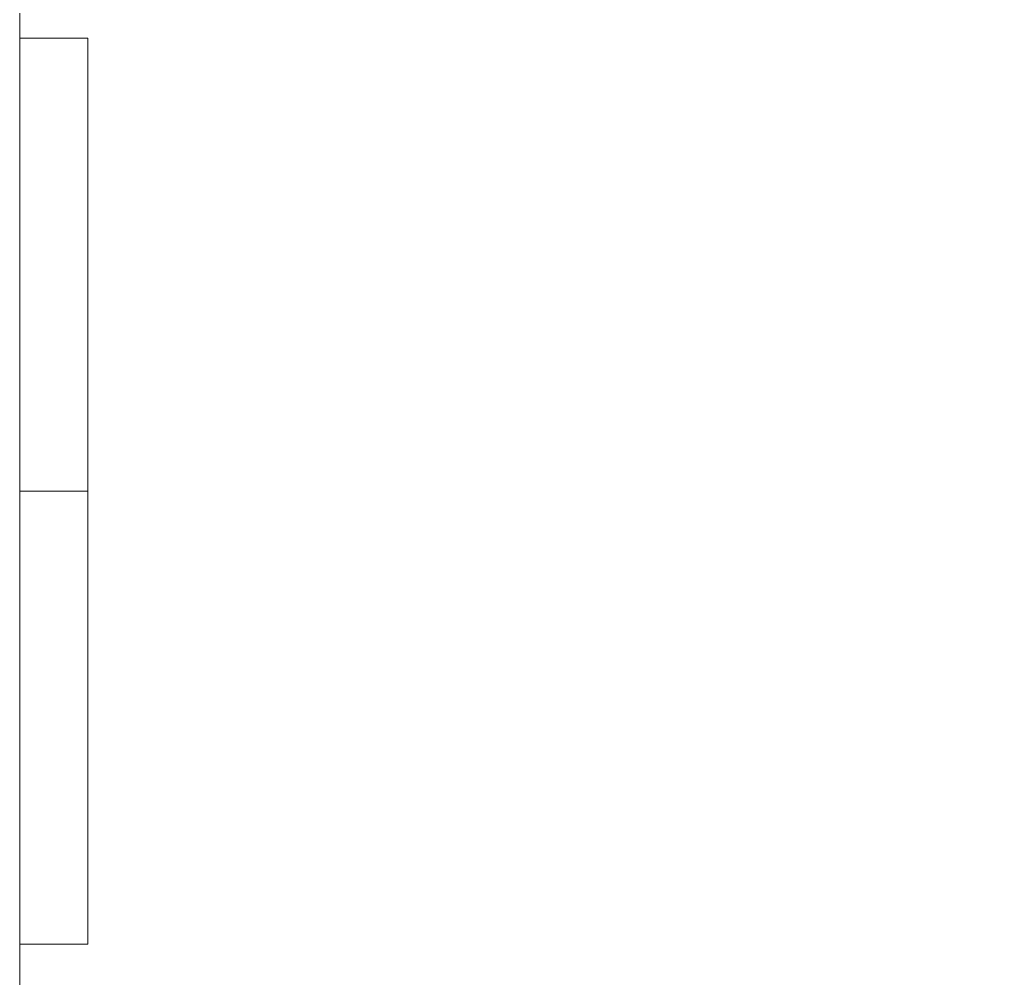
# Model space of a CAD drawing. Header units: millimetres. Extents: x 0 to 36000, y -150 to 30000.
# Drawn here: x 0 to 4372, y 21850 to 26081 of the extents above; entities that cross this region are included whole.
import ezdxf

# ---------------------------------------------------------------- set-up
doc = ezdxf.new("R2010")
doc.units = ezdxf.units.MM
doc.layers.add('A-FLOR', color=192, linetype='Continuous', lineweight=9)
doc.layers.add('A-WALL', color=113, linetype='Continuous', lineweight=18)

msp = doc.modelspace()

# ---------------------------------------------------------------- meshes
at = {"layer": 'A-FLOR'}
mesh = msp.add_polyface(dxfattribs=at)
corners = [(36000, 30000, 3800), (36000, 0, 3800), (24000, 0, 3800), (24000, 18000, 3800), (0, 18000, 3800), (0, 30000, 3800)]
mesh.append_faces([[corners[k] for k in face] for face in [(1, 2, 3, 0)]], dxfattribs={"vtx2": -1})
mesh.append_faces([[corners[k] for k in face] for face in [(3, 4, 5, 0)]], dxfattribs={"vtx3": -1})
mesh = msp.add_polyface(dxfattribs=at)
corners = [(36000, 30000, 4000), (0, 30000, 4000), (0, 18000, 4000), (24000, 18000, 4000), (24000, 0, 4000), (36000, 0, 4000)]
mesh.append_faces([[corners[k] for k in face] for face in [(1, 2, 3, 0)]], dxfattribs={"vtx2": -1})
mesh.append_faces([[corners[k] for k in face] for face in [(3, 4, 5, 0)]], dxfattribs={"vtx3": -1})
mesh = msp.add_polyface(dxfattribs=at)
corners = [(0, 30000, 3800), (0, 18000, 3800), (0, 18000, 4000), (0, 30000, 4000)]
mesh.append_faces([[corners[k] for k in face] for face in [(0, 1, 2, 3)]])
mesh = msp.add_polyface(dxfattribs=at)
corners = [(36000, 30000, 7800), (36000, 0, 7800), (24000, 0, 7800), (24000, 18000, 7800), (0, 18000, 7800), (0, 30000, 7800)]
mesh.append_faces([[corners[k] for k in face] for face in [(1, 2, 3, 0)]], dxfattribs={"vtx2": -1})
mesh.append_faces([[corners[k] for k in face] for face in [(3, 4, 5, 0)]], dxfattribs={"vtx3": -1})
mesh = msp.add_polyface(dxfattribs=at)
corners = [(36000, 30000, 8000), (0, 30000, 8000), (0, 18000, 8000), (24000, 18000, 8000), (24000, 0, 8000), (36000, 0, 8000)]
mesh.append_faces([[corners[k] for k in face] for face in [(1, 2, 3, 0)]], dxfattribs={"vtx2": -1})
mesh.append_faces([[corners[k] for k in face] for face in [(3, 4, 5, 0)]], dxfattribs={"vtx3": -1})
mesh = msp.add_polyface(dxfattribs=at)
corners = [(0, 30000, 7800), (0, 18000, 7800), (0, 18000, 8000), (0, 30000, 8000)]
mesh.append_faces([[corners[k] for k in face] for face in [(0, 1, 2, 3)]])
mesh = msp.add_polyface(dxfattribs=at)
corners = [(36000, 30000, 11800), (36000, 0, 11800), (24000, 0, 11800), (24000, 18000, 11800), (0, 18000, 11800), (0, 30000, 11800)]
mesh.append_faces([[corners[k] for k in face] for face in [(1, 2, 3, 0)]], dxfattribs={"vtx2": -1})
mesh.append_faces([[corners[k] for k in face] for face in [(3, 4, 5, 0)]], dxfattribs={"vtx3": -1})
mesh = msp.add_polyface(dxfattribs=at)
corners = [(36000, 30000, 12000), (0, 30000, 12000), (0, 18000, 12000), (24000, 18000, 12000), (24000, 0, 12000), (36000, 0, 12000)]
mesh.append_faces([[corners[k] for k in face] for face in [(1, 2, 3, 0)]], dxfattribs={"vtx2": -1})
mesh.append_faces([[corners[k] for k in face] for face in [(3, 4, 5, 0)]], dxfattribs={"vtx3": -1})
mesh = msp.add_polyface(dxfattribs=at)
corners = [(0, 30000, 11800), (0, 18000, 11800), (0, 18000, 12000), (0, 30000, 12000)]
mesh.append_faces([[corners[k] for k in face] for face in [(0, 1, 2, 3)]])
mesh = msp.add_polyface(dxfattribs=at)
corners = [(36000, 30000, 15800), (36000, 0, 15800), (24000, 0, 15800), (24000, 18000, 15800), (0, 18000, 15800), (0, 30000, 15800)]
mesh.append_faces([[corners[k] for k in face] for face in [(1, 2, 3, 0)]], dxfattribs={"vtx2": -1})
mesh.append_faces([[corners[k] for k in face] for face in [(3, 4, 5, 0)]], dxfattribs={"vtx3": -1})
mesh = msp.add_polyface(dxfattribs=at)
corners = [(36000, 30000, 16000), (0, 30000, 16000), (0, 18000, 16000), (24000, 18000, 16000), (24000, 0, 16000), (36000, 0, 16000)]
mesh.append_faces([[corners[k] for k in face] for face in [(1, 2, 3, 0)]], dxfattribs={"vtx2": -1})
mesh.append_faces([[corners[k] for k in face] for face in [(3, 4, 5, 0)]], dxfattribs={"vtx3": -1})
mesh = msp.add_polyface(dxfattribs=at)
corners = [(0, 30000, 15800), (0, 18000, 15800), (0, 18000, 16000), (0, 30000, 16000)]
mesh.append_faces([[corners[k] for k in face] for face in [(0, 1, 2, 3)]])
mesh = msp.add_polyface(dxfattribs=at)
corners = [(36000, 30000, 19800), (36000, 0, 19800), (24000, 0, 19800), (24000, 18000, 19800), (0, 18000, 19800), (0, 30000, 19800)]
mesh.append_faces([[corners[k] for k in face] for face in [(1, 2, 3, 0)]], dxfattribs={"vtx2": -1})
mesh.append_faces([[corners[k] for k in face] for face in [(3, 4, 5, 0)]], dxfattribs={"vtx3": -1})
mesh = msp.add_polyface(dxfattribs=at)
corners = [(36000, 30000, 20000), (0, 30000, 20000), (0, 18000, 20000), (24000, 18000, 20000), (24000, 0, 20000), (36000, 0, 20000)]
mesh.append_faces([[corners[k] for k in face] for face in [(1, 2, 3, 0)]], dxfattribs={"vtx2": -1})
mesh.append_faces([[corners[k] for k in face] for face in [(3, 4, 5, 0)]], dxfattribs={"vtx3": -1})
mesh = msp.add_polyface(dxfattribs=at)
corners = [(0, 30000, 19800), (0, 18000, 19800), (0, 18000, 20000), (0, 30000, 20000)]
mesh.append_faces([[corners[k] for k in face] for face in [(0, 1, 2, 3)]])
mesh = msp.add_polyface(dxfattribs=at)
corners = [(36000, 30000, 23800), (36000, 0, 23800), (24000, 0, 23800), (24000, 18000, 23800), (0, 18000, 23800), (0, 30000, 23800)]
mesh.append_faces([[corners[k] for k in face] for face in [(1, 2, 3, 0)]], dxfattribs={"vtx2": -1})
mesh.append_faces([[corners[k] for k in face] for face in [(3, 4, 5, 0)]], dxfattribs={"vtx3": -1})
mesh = msp.add_polyface(dxfattribs=at)
corners = [(36000, 30000, 24000), (0, 30000, 24000), (0, 18000, 24000), (24000, 18000, 24000), (24000, 0, 24000), (36000, 0, 24000)]
mesh.append_faces([[corners[k] for k in face] for face in [(1, 2, 3, 0)]], dxfattribs={"vtx2": -1})
mesh.append_faces([[corners[k] for k in face] for face in [(3, 4, 5, 0)]], dxfattribs={"vtx3": -1})
mesh = msp.add_polyface(dxfattribs=at)
corners = [(0, 30000, 23800), (0, 18000, 23800), (0, 18000, 24000), (0, 30000, 24000)]
mesh.append_faces([[corners[k] for k in face] for face in [(0, 1, 2, 3)]])
mesh = msp.add_polyface(dxfattribs=at)
corners = [(36000, 30000, 27800), (36000, 0, 27800), (24000, 0, 27800), (24000, 18000, 27800), (0, 18000, 27800), (0, 30000, 27800)]
mesh.append_faces([[corners[k] for k in face] for face in [(1, 2, 3, 0)]], dxfattribs={"vtx2": -1})
mesh.append_faces([[corners[k] for k in face] for face in [(3, 4, 5, 0)]], dxfattribs={"vtx3": -1})
mesh = msp.add_polyface(dxfattribs=at)
corners = [(36000, 30000, 28000), (0, 30000, 28000), (0, 18000, 28000), (24000, 18000, 28000), (24000, 0, 28000), (36000, 0, 28000)]
mesh.append_faces([[corners[k] for k in face] for face in [(1, 2, 3, 0)]], dxfattribs={"vtx2": -1})
mesh.append_faces([[corners[k] for k in face] for face in [(3, 4, 5, 0)]], dxfattribs={"vtx3": -1})
mesh = msp.add_polyface(dxfattribs=at)
corners = [(0, 30000, 27800), (0, 18000, 27800), (0, 18000, 28000), (0, 30000, 28000)]
mesh.append_faces([[corners[k] for k in face] for face in [(0, 1, 2, 3)]])
mesh = msp.add_polyface(dxfattribs=at)
corners = [(36000, 30000, 31800), (36000, 0, 31800), (24000, 0, 31800), (24000, 18000, 31800), (0, 18000, 31800), (0, 30000, 31800)]
mesh.append_faces([[corners[k] for k in face] for face in [(1, 2, 3, 0)]], dxfattribs={"vtx2": -1})
mesh.append_faces([[corners[k] for k in face] for face in [(3, 4, 5, 0)]], dxfattribs={"vtx3": -1})
mesh = msp.add_polyface(dxfattribs=at)
corners = [(36000, 30000, 32000), (0, 30000, 32000), (0, 18000, 32000), (24000, 18000, 32000), (24000, 0, 32000), (36000, 0, 32000)]
mesh.append_faces([[corners[k] for k in face] for face in [(1, 2, 3, 0)]], dxfattribs={"vtx2": -1})
mesh.append_faces([[corners[k] for k in face] for face in [(3, 4, 5, 0)]], dxfattribs={"vtx3": -1})
mesh = msp.add_polyface(dxfattribs=at)
corners = [(0, 30000, 31800), (0, 18000, 31800), (0, 18000, 32000), (0, 30000, 32000)]
mesh.append_faces([[corners[k] for k in face] for face in [(0, 1, 2, 3)]])
mesh = msp.add_polyface(dxfattribs=at)
corners = [(36000, 30000, 35800), (36000, 0, 35800), (24000, 0, 35800), (24000, 18000, 35800), (0, 18000, 35800), (0, 30000, 35800)]
mesh.append_faces([[corners[k] for k in face] for face in [(1, 2, 3, 0)]], dxfattribs={"vtx2": -1})
mesh.append_faces([[corners[k] for k in face] for face in [(3, 4, 5, 0)]], dxfattribs={"vtx3": -1})
mesh = msp.add_polyface(dxfattribs=at)
corners = [(36000, 30000, 36000), (0, 30000, 36000), (0, 18000, 36000), (24000, 18000, 36000), (24000, 0, 36000), (36000, 0, 36000)]
mesh.append_faces([[corners[k] for k in face] for face in [(1, 2, 3, 0)]], dxfattribs={"vtx2": -1})
mesh.append_faces([[corners[k] for k in face] for face in [(3, 4, 5, 0)]], dxfattribs={"vtx3": -1})
mesh = msp.add_polyface(dxfattribs=at)
corners = [(0, 30000, 35800), (0, 18000, 35800), (0, 18000, 36000), (0, 30000, 36000)]
mesh.append_faces([[corners[k] for k in face] for face in [(0, 1, 2, 3)]])
mesh = msp.add_polyface(dxfattribs=at)
corners = [(36000, 30000, 39800), (36000, 0, 39800), (24000, 0, 39800), (24000, 18000, 39800), (0, 18000, 39800), (0, 30000, 39800)]
mesh.append_faces([[corners[k] for k in face] for face in [(1, 2, 3, 0)]], dxfattribs={"vtx2": -1})
mesh.append_faces([[corners[k] for k in face] for face in [(3, 4, 5, 0)]], dxfattribs={"vtx3": -1})
mesh = msp.add_polyface(dxfattribs=at)
corners = [(36000, 30000, 40000), (0, 30000, 40000), (0, 18000, 40000), (24000, 18000, 40000), (24000, 0, 40000), (36000, 0, 40000)]
mesh.append_faces([[corners[k] for k in face] for face in [(1, 2, 3, 0)]], dxfattribs={"vtx2": -1})
mesh.append_faces([[corners[k] for k in face] for face in [(3, 4, 5, 0)]], dxfattribs={"vtx3": -1})
mesh = msp.add_polyface(dxfattribs=at)
corners = [(0, 30000, 39800), (0, 18000, 39800), (0, 18000, 40000), (0, 30000, 40000)]
mesh.append_faces([[corners[k] for k in face] for face in [(0, 1, 2, 3)]])
at = {"layer": 'A-WALL'}
mesh = msp.add_polyface(dxfattribs=at)
corners = [(0, 26000), (0, 24000), (0, 24000, 3800), (0, 26000, 3800)]
mesh.append_faces([[corners[k] for k in face] for face in [(3, 0, 1, 2)]])
mesh = msp.add_polyface(dxfattribs=at)
corners = [(0, 24000), (0, 26000), (300, 26000), (300, 24000)]
mesh.append_faces([[corners[k] for k in face] for face in [(0, 1, 2, 3)]])
mesh = msp.add_polyface(dxfattribs=at)
corners = [(0, 26000), (0, 26000, 3800), (300, 26000, 3800), (300, 26000)]
mesh.append_faces([[corners[k] for k in face] for face in [(0, 1, 2, 3)]])
mesh = msp.add_polyface(dxfattribs=at)
corners = [(0, 26000, 3800), (0, 24000, 3800), (300, 24000, 3800), (300, 26000, 3800)]
mesh.append_faces([[corners[k] for k in face] for face in [(2, 3, 0, 1)]])
mesh = msp.add_polyface(dxfattribs=at)
corners = [(0, 26000, 4000), (0, 24000, 4000), (0, 24000, 7800), (0, 26000, 7800)]
mesh.append_faces([[corners[k] for k in face] for face in [(3, 0, 1, 2)]])
mesh = msp.add_polyface(dxfattribs=at)
corners = [(0, 24000, 4000), (0, 26000, 4000), (300, 26000, 4000), (300, 24000, 4000)]
mesh.append_faces([[corners[k] for k in face] for face in [(0, 1, 2, 3)]])
mesh = msp.add_polyface(dxfattribs=at)
corners = [(0, 26000, 4000), (0, 26000, 7800), (300, 26000, 7800), (300, 26000, 4000)]
mesh.append_faces([[corners[k] for k in face] for face in [(0, 1, 2, 3)]])
mesh = msp.add_polyface(dxfattribs=at)
corners = [(0, 26000, 7800), (0, 24000, 7800), (300, 24000, 7800), (300, 26000, 7800)]
mesh.append_faces([[corners[k] for k in face] for face in [(2, 3, 0, 1)]])
mesh = msp.add_polyface(dxfattribs=at)
corners = [(0, 26000, 8000), (0, 24000, 8000), (0, 24000, 11800), (0, 26000, 11800)]
mesh.append_faces([[corners[k] for k in face] for face in [(3, 0, 1, 2)]])
mesh = msp.add_polyface(dxfattribs=at)
corners = [(0, 24000, 8000), (0, 26000, 8000), (300, 26000, 8000), (300, 24000, 8000)]
mesh.append_faces([[corners[k] for k in face] for face in [(0, 1, 2, 3)]])
mesh = msp.add_polyface(dxfattribs=at)
corners = [(0, 26000, 8000), (0, 26000, 11800), (300, 26000, 11800), (300, 26000, 8000)]
mesh.append_faces([[corners[k] for k in face] for face in [(0, 1, 2, 3)]])
mesh = msp.add_polyface(dxfattribs=at)
corners = [(0, 26000, 11800), (0, 24000, 11800), (300, 24000, 11800), (300, 26000, 11800)]
mesh.append_faces([[corners[k] for k in face] for face in [(2, 3, 0, 1)]])
mesh = msp.add_polyface(dxfattribs=at)
corners = [(0, 26000, 12000), (0, 24000, 12000), (0, 24000, 15800), (0, 26000, 15800)]
mesh.append_faces([[corners[k] for k in face] for face in [(3, 0, 1, 2)]])
mesh = msp.add_polyface(dxfattribs=at)
corners = [(0, 24000, 12000), (0, 26000, 12000), (300, 26000, 12000), (300, 24000, 12000)]
mesh.append_faces([[corners[k] for k in face] for face in [(0, 1, 2, 3)]])
mesh = msp.add_polyface(dxfattribs=at)
corners = [(0, 26000, 12000), (0, 26000, 15800), (300, 26000, 15800), (300, 26000, 12000)]
mesh.append_faces([[corners[k] for k in face] for face in [(0, 1, 2, 3)]])
mesh = msp.add_polyface(dxfattribs=at)
corners = [(0, 26000, 15800), (0, 24000, 15800), (300, 24000, 15800), (300, 26000, 15800)]
mesh.append_faces([[corners[k] for k in face] for face in [(2, 3, 0, 1)]])
mesh = msp.add_polyface(dxfattribs=at)
corners = [(0, 26000, 16000), (0, 24000, 16000), (0, 24000, 19800), (0, 26000, 19800)]
mesh.append_faces([[corners[k] for k in face] for face in [(3, 0, 1, 2)]])
mesh = msp.add_polyface(dxfattribs=at)
corners = [(0, 24000, 16000), (0, 26000, 16000), (300, 26000, 16000), (300, 24000, 16000)]
mesh.append_faces([[corners[k] for k in face] for face in [(0, 1, 2, 3)]])
mesh = msp.add_polyface(dxfattribs=at)
corners = [(0, 26000, 16000), (0, 26000, 19800), (300, 26000, 19800), (300, 26000, 16000)]
mesh.append_faces([[corners[k] for k in face] for face in [(0, 1, 2, 3)]])
mesh = msp.add_polyface(dxfattribs=at)
corners = [(0, 26000, 19800), (0, 24000, 19800), (300, 24000, 19800), (300, 26000, 19800)]
mesh.append_faces([[corners[k] for k in face] for face in [(2, 3, 0, 1)]])
mesh = msp.add_polyface(dxfattribs=at)
corners = [(0, 26000, 20000), (0, 24000, 20000), (0, 24000, 23800), (0, 26000, 23800)]
mesh.append_faces([[corners[k] for k in face] for face in [(3, 0, 1, 2)]])
mesh = msp.add_polyface(dxfattribs=at)
corners = [(0, 24000, 20000), (0, 26000, 20000), (300, 26000, 20000), (300, 24000, 20000)]
mesh.append_faces([[corners[k] for k in face] for face in [(0, 1, 2, 3)]])
mesh = msp.add_polyface(dxfattribs=at)
corners = [(0, 26000, 20000), (0, 26000, 23800), (300, 26000, 23800), (300, 26000, 20000)]
mesh.append_faces([[corners[k] for k in face] for face in [(0, 1, 2, 3)]])
mesh = msp.add_polyface(dxfattribs=at)
corners = [(0, 26000, 23800), (0, 24000, 23800), (300, 24000, 23800), (300, 26000, 23800)]
mesh.append_faces([[corners[k] for k in face] for face in [(2, 3, 0, 1)]])
mesh = msp.add_polyface(dxfattribs=at)
corners = [(0, 26000, 24000), (0, 24000, 24000), (0, 24000, 27800), (0, 26000, 27800)]
mesh.append_faces([[corners[k] for k in face] for face in [(3, 0, 1, 2)]])
mesh = msp.add_polyface(dxfattribs=at)
corners = [(0, 24000, 24000), (0, 26000, 24000), (300, 26000, 24000), (300, 24000, 24000)]
mesh.append_faces([[corners[k] for k in face] for face in [(0, 1, 2, 3)]])
mesh = msp.add_polyface(dxfattribs=at)
corners = [(0, 26000, 24000), (0, 26000, 27800), (300, 26000, 27800), (300, 26000, 24000)]
mesh.append_faces([[corners[k] for k in face] for face in [(0, 1, 2, 3)]])
mesh = msp.add_polyface(dxfattribs=at)
corners = [(0, 26000, 27800), (0, 24000, 27800), (300, 24000, 27800), (300, 26000, 27800)]
mesh.append_faces([[corners[k] for k in face] for face in [(2, 3, 0, 1)]])
mesh = msp.add_polyface(dxfattribs=at)
corners = [(0, 26000, 28000), (0, 24000, 28000), (0, 24000, 31800), (0, 26000, 31800)]
mesh.append_faces([[corners[k] for k in face] for face in [(3, 0, 1, 2)]])
mesh = msp.add_polyface(dxfattribs=at)
corners = [(0, 24000, 28000), (0, 26000, 28000), (300, 26000, 28000), (300, 24000, 28000)]
mesh.append_faces([[corners[k] for k in face] for face in [(0, 1, 2, 3)]])
mesh = msp.add_polyface(dxfattribs=at)
corners = [(0, 26000, 28000), (0, 26000, 31800), (300, 26000, 31800), (300, 26000, 28000)]
mesh.append_faces([[corners[k] for k in face] for face in [(0, 1, 2, 3)]])
mesh = msp.add_polyface(dxfattribs=at)
corners = [(0, 26000, 31800), (0, 24000, 31800), (300, 24000, 31800), (300, 26000, 31800)]
mesh.append_faces([[corners[k] for k in face] for face in [(2, 3, 0, 1)]])
mesh = msp.add_polyface(dxfattribs=at)
corners = [(0, 26000, 32000), (0, 24000, 32000), (0, 24000, 35800), (0, 26000, 35800)]
mesh.append_faces([[corners[k] for k in face] for face in [(3, 0, 1, 2)]])
mesh = msp.add_polyface(dxfattribs=at)
corners = [(0, 24000, 32000), (0, 26000, 32000), (300, 26000, 32000), (300, 24000, 32000)]
mesh.append_faces([[corners[k] for k in face] for face in [(0, 1, 2, 3)]])
mesh = msp.add_polyface(dxfattribs=at)
corners = [(0, 26000, 32000), (0, 26000, 35800), (300, 26000, 35800), (300, 26000, 32000)]
mesh.append_faces([[corners[k] for k in face] for face in [(0, 1, 2, 3)]])
mesh = msp.add_polyface(dxfattribs=at)
corners = [(0, 26000, 35800), (0, 24000, 35800), (300, 24000, 35800), (300, 26000, 35800)]
mesh.append_faces([[corners[k] for k in face] for face in [(2, 3, 0, 1)]])
mesh = msp.add_polyface(dxfattribs=at)
corners = [(0, 26000, 36000), (0, 24000, 36000), (0, 24000, 39800), (0, 26000, 39800)]
mesh.append_faces([[corners[k] for k in face] for face in [(3, 0, 1, 2)]])
mesh = msp.add_polyface(dxfattribs=at)
corners = [(0, 24000, 36000), (0, 26000, 36000), (300, 26000, 36000), (300, 24000, 36000)]
mesh.append_faces([[corners[k] for k in face] for face in [(0, 1, 2, 3)]])
mesh = msp.add_polyface(dxfattribs=at)
corners = [(0, 26000, 36000), (0, 26000, 39800), (300, 26000, 39800), (300, 26000, 36000)]
mesh.append_faces([[corners[k] for k in face] for face in [(0, 1, 2, 3)]])
mesh = msp.add_polyface(dxfattribs=at)
corners = [(0, 26000, 39800), (0, 24000, 39800), (300, 24000, 39800), (300, 26000, 39800)]
mesh.append_faces([[corners[k] for k in face] for face in [(2, 3, 0, 1)]])
mesh = msp.add_polyface(dxfattribs=at)
corners = [(300, 26000), (300, 26000, 3800), (300, 24000, 3800), (300, 24000)]
mesh.append_faces([[corners[k] for k in face] for face in [(2, 3, 0, 1)]])
mesh = msp.add_polyface(dxfattribs=at)
corners = [(300, 26000, 4000), (300, 26000, 7800), (300, 24000, 7800), (300, 24000, 4000)]
mesh.append_faces([[corners[k] for k in face] for face in [(2, 3, 0, 1)]])
mesh = msp.add_polyface(dxfattribs=at)
corners = [(300, 26000, 8000), (300, 26000, 11800), (300, 24000, 11800), (300, 24000, 8000)]
mesh.append_faces([[corners[k] for k in face] for face in [(2, 3, 0, 1)]])
mesh = msp.add_polyface(dxfattribs=at)
corners = [(300, 26000, 12000), (300, 26000, 15800), (300, 24000, 15800), (300, 24000, 12000)]
mesh.append_faces([[corners[k] for k in face] for face in [(2, 3, 0, 1)]])
mesh = msp.add_polyface(dxfattribs=at)
corners = [(300, 26000, 16000), (300, 26000, 19800), (300, 24000, 19800), (300, 24000, 16000)]
mesh.append_faces([[corners[k] for k in face] for face in [(2, 3, 0, 1)]])
mesh = msp.add_polyface(dxfattribs=at)
corners = [(300, 26000, 20000), (300, 26000, 23800), (300, 24000, 23800), (300, 24000, 20000)]
mesh.append_faces([[corners[k] for k in face] for face in [(2, 3, 0, 1)]])
mesh = msp.add_polyface(dxfattribs=at)
corners = [(300, 26000, 24000), (300, 26000, 27800), (300, 24000, 27800), (300, 24000, 24000)]
mesh.append_faces([[corners[k] for k in face] for face in [(2, 3, 0, 1)]])
mesh = msp.add_polyface(dxfattribs=at)
corners = [(300, 26000, 28000), (300, 26000, 31800), (300, 24000, 31800), (300, 24000, 28000)]
mesh.append_faces([[corners[k] for k in face] for face in [(2, 3, 0, 1)]])
mesh = msp.add_polyface(dxfattribs=at)
corners = [(300, 26000, 32000), (300, 26000, 35800), (300, 24000, 35800), (300, 24000, 32000)]
mesh.append_faces([[corners[k] for k in face] for face in [(2, 3, 0, 1)]])
mesh = msp.add_polyface(dxfattribs=at)
corners = [(300, 26000, 36000), (300, 26000, 39800), (300, 24000, 39800), (300, 24000, 36000)]
mesh.append_faces([[corners[k] for k in face] for face in [(2, 3, 0, 1)]])
mesh = msp.add_polyface(dxfattribs=at)
corners = [(0, 24000, 3800), (0, 24000), (300, 24000), (300, 24000, 3800)]
mesh.append_faces([[corners[k] for k in face] for face in [(3, 0, 1, 2)]])
mesh = msp.add_polyface(dxfattribs=at)
corners = [(0, 24000), (0, 22000), (0, 22000, 3800), (0, 24000, 3800)]
mesh.append_faces([[corners[k] for k in face] for face in [(3, 0, 1, 2)]])
mesh = msp.add_polyface(dxfattribs=at)
corners = [(0, 22000), (0, 24000), (300, 24000), (300, 22000)]
mesh.append_faces([[corners[k] for k in face] for face in [(0, 1, 2, 3)]])
mesh = msp.add_polyface(dxfattribs=at)
corners = [(0, 24000), (0, 24000, 3800), (300, 24000, 3800), (300, 24000)]
mesh.append_faces([[corners[k] for k in face] for face in [(0, 1, 2, 3)]])
mesh = msp.add_polyface(dxfattribs=at)
corners = [(0, 24000, 3800), (0, 22000, 3800), (300, 22000, 3800), (300, 24000, 3800)]
mesh.append_faces([[corners[k] for k in face] for face in [(2, 3, 0, 1)]])
mesh = msp.add_polyface(dxfattribs=at)
corners = [(0, 24000, 7800), (0, 24000, 4000), (300, 24000, 4000), (300, 24000, 7800)]
mesh.append_faces([[corners[k] for k in face] for face in [(3, 0, 1, 2)]])
mesh = msp.add_polyface(dxfattribs=at)
corners = [(0, 24000, 4000), (0, 22000, 4000), (0, 22000, 7800), (0, 24000, 7800)]
mesh.append_faces([[corners[k] for k in face] for face in [(3, 0, 1, 2)]])
mesh = msp.add_polyface(dxfattribs=at)
corners = [(0, 22000, 4000), (0, 24000, 4000), (300, 24000, 4000), (300, 22000, 4000)]
mesh.append_faces([[corners[k] for k in face] for face in [(0, 1, 2, 3)]])
mesh = msp.add_polyface(dxfattribs=at)
corners = [(0, 24000, 4000), (0, 24000, 7800), (300, 24000, 7800), (300, 24000, 4000)]
mesh.append_faces([[corners[k] for k in face] for face in [(0, 1, 2, 3)]])
mesh = msp.add_polyface(dxfattribs=at)
corners = [(0, 24000, 7800), (0, 22000, 7800), (300, 22000, 7800), (300, 24000, 7800)]
mesh.append_faces([[corners[k] for k in face] for face in [(2, 3, 0, 1)]])
mesh = msp.add_polyface(dxfattribs=at)
corners = [(0, 24000, 11800), (0, 24000, 8000), (300, 24000, 8000), (300, 24000, 11800)]
mesh.append_faces([[corners[k] for k in face] for face in [(3, 0, 1, 2)]])
mesh = msp.add_polyface(dxfattribs=at)
corners = [(0, 24000, 8000), (0, 22000, 8000), (0, 22000, 11800), (0, 24000, 11800)]
mesh.append_faces([[corners[k] for k in face] for face in [(3, 0, 1, 2)]])
mesh = msp.add_polyface(dxfattribs=at)
corners = [(0, 22000, 8000), (0, 24000, 8000), (300, 24000, 8000), (300, 22000, 8000)]
mesh.append_faces([[corners[k] for k in face] for face in [(0, 1, 2, 3)]])
mesh = msp.add_polyface(dxfattribs=at)
corners = [(0, 24000, 8000), (0, 24000, 11800), (300, 24000, 11800), (300, 24000, 8000)]
mesh.append_faces([[corners[k] for k in face] for face in [(0, 1, 2, 3)]])
mesh = msp.add_polyface(dxfattribs=at)
corners = [(0, 24000, 11800), (0, 22000, 11800), (300, 22000, 11800), (300, 24000, 11800)]
mesh.append_faces([[corners[k] for k in face] for face in [(2, 3, 0, 1)]])
mesh = msp.add_polyface(dxfattribs=at)
corners = [(0, 24000, 15800), (0, 24000, 12000), (300, 24000, 12000), (300, 24000, 15800)]
mesh.append_faces([[corners[k] for k in face] for face in [(3, 0, 1, 2)]])
mesh = msp.add_polyface(dxfattribs=at)
corners = [(0, 24000, 12000), (0, 22000, 12000), (0, 22000, 15800), (0, 24000, 15800)]
mesh.append_faces([[corners[k] for k in face] for face in [(3, 0, 1, 2)]])
mesh = msp.add_polyface(dxfattribs=at)
corners = [(0, 22000, 12000), (0, 24000, 12000), (300, 24000, 12000), (300, 22000, 12000)]
mesh.append_faces([[corners[k] for k in face] for face in [(0, 1, 2, 3)]])
mesh = msp.add_polyface(dxfattribs=at)
corners = [(0, 24000, 12000), (0, 24000, 15800), (300, 24000, 15800), (300, 24000, 12000)]
mesh.append_faces([[corners[k] for k in face] for face in [(0, 1, 2, 3)]])
mesh = msp.add_polyface(dxfattribs=at)
corners = [(0, 24000, 15800), (0, 22000, 15800), (300, 22000, 15800), (300, 24000, 15800)]
mesh.append_faces([[corners[k] for k in face] for face in [(2, 3, 0, 1)]])
mesh = msp.add_polyface(dxfattribs=at)
corners = [(0, 24000, 19800), (0, 24000, 16000), (300, 24000, 16000), (300, 24000, 19800)]
mesh.append_faces([[corners[k] for k in face] for face in [(3, 0, 1, 2)]])
mesh = msp.add_polyface(dxfattribs=at)
corners = [(0, 24000, 16000), (0, 22000, 16000), (0, 22000, 19800), (0, 24000, 19800)]
mesh.append_faces([[corners[k] for k in face] for face in [(3, 0, 1, 2)]])
mesh = msp.add_polyface(dxfattribs=at)
corners = [(0, 22000, 16000), (0, 24000, 16000), (300, 24000, 16000), (300, 22000, 16000)]
mesh.append_faces([[corners[k] for k in face] for face in [(0, 1, 2, 3)]])
mesh = msp.add_polyface(dxfattribs=at)
corners = [(0, 24000, 16000), (0, 24000, 19800), (300, 24000, 19800), (300, 24000, 16000)]
mesh.append_faces([[corners[k] for k in face] for face in [(0, 1, 2, 3)]])
mesh = msp.add_polyface(dxfattribs=at)
corners = [(0, 24000, 19800), (0, 22000, 19800), (300, 22000, 19800), (300, 24000, 19800)]
mesh.append_faces([[corners[k] for k in face] for face in [(2, 3, 0, 1)]])
mesh = msp.add_polyface(dxfattribs=at)
corners = [(0, 24000, 23800), (0, 24000, 20000), (300, 24000, 20000), (300, 24000, 23800)]
mesh.append_faces([[corners[k] for k in face] for face in [(3, 0, 1, 2)]])
mesh = msp.add_polyface(dxfattribs=at)
corners = [(0, 24000, 20000), (0, 22000, 20000), (0, 22000, 23800), (0, 24000, 23800)]
mesh.append_faces([[corners[k] for k in face] for face in [(3, 0, 1, 2)]])
mesh = msp.add_polyface(dxfattribs=at)
corners = [(0, 22000, 20000), (0, 24000, 20000), (300, 24000, 20000), (300, 22000, 20000)]
mesh.append_faces([[corners[k] for k in face] for face in [(0, 1, 2, 3)]])
mesh = msp.add_polyface(dxfattribs=at)
corners = [(0, 24000, 20000), (0, 24000, 23800), (300, 24000, 23800), (300, 24000, 20000)]
mesh.append_faces([[corners[k] for k in face] for face in [(0, 1, 2, 3)]])
mesh = msp.add_polyface(dxfattribs=at)
corners = [(0, 24000, 23800), (0, 22000, 23800), (300, 22000, 23800), (300, 24000, 23800)]
mesh.append_faces([[corners[k] for k in face] for face in [(2, 3, 0, 1)]])
mesh = msp.add_polyface(dxfattribs=at)
corners = [(0, 24000, 27800), (0, 24000, 24000), (300, 24000, 24000), (300, 24000, 27800)]
mesh.append_faces([[corners[k] for k in face] for face in [(3, 0, 1, 2)]])
mesh = msp.add_polyface(dxfattribs=at)
corners = [(0, 24000, 24000), (0, 22000, 24000), (0, 22000, 27800), (0, 24000, 27800)]
mesh.append_faces([[corners[k] for k in face] for face in [(3, 0, 1, 2)]])
mesh = msp.add_polyface(dxfattribs=at)
corners = [(0, 22000, 24000), (0, 24000, 24000), (300, 24000, 24000), (300, 22000, 24000)]
mesh.append_faces([[corners[k] for k in face] for face in [(0, 1, 2, 3)]])
mesh = msp.add_polyface(dxfattribs=at)
corners = [(0, 24000, 24000), (0, 24000, 27800), (300, 24000, 27800), (300, 24000, 24000)]
mesh.append_faces([[corners[k] for k in face] for face in [(0, 1, 2, 3)]])
mesh = msp.add_polyface(dxfattribs=at)
corners = [(0, 24000, 27800), (0, 22000, 27800), (300, 22000, 27800), (300, 24000, 27800)]
mesh.append_faces([[corners[k] for k in face] for face in [(2, 3, 0, 1)]])
mesh = msp.add_polyface(dxfattribs=at)
corners = [(0, 24000, 31800), (0, 24000, 28000), (300, 24000, 28000), (300, 24000, 31800)]
mesh.append_faces([[corners[k] for k in face] for face in [(3, 0, 1, 2)]])
mesh = msp.add_polyface(dxfattribs=at)
corners = [(0, 24000, 28000), (0, 22000, 28000), (0, 22000, 31800), (0, 24000, 31800)]
mesh.append_faces([[corners[k] for k in face] for face in [(3, 0, 1, 2)]])
mesh = msp.add_polyface(dxfattribs=at)
corners = [(0, 22000, 28000), (0, 24000, 28000), (300, 24000, 28000), (300, 22000, 28000)]
mesh.append_faces([[corners[k] for k in face] for face in [(0, 1, 2, 3)]])
mesh = msp.add_polyface(dxfattribs=at)
corners = [(0, 24000, 28000), (0, 24000, 31800), (300, 24000, 31800), (300, 24000, 28000)]
mesh.append_faces([[corners[k] for k in face] for face in [(0, 1, 2, 3)]])
mesh = msp.add_polyface(dxfattribs=at)
corners = [(0, 24000, 31800), (0, 22000, 31800), (300, 22000, 31800), (300, 24000, 31800)]
mesh.append_faces([[corners[k] for k in face] for face in [(2, 3, 0, 1)]])
mesh = msp.add_polyface(dxfattribs=at)
corners = [(0, 24000, 35800), (0, 24000, 32000), (300, 24000, 32000), (300, 24000, 35800)]
mesh.append_faces([[corners[k] for k in face] for face in [(3, 0, 1, 2)]])
mesh = msp.add_polyface(dxfattribs=at)
corners = [(0, 24000, 32000), (0, 22000, 32000), (0, 22000, 35800), (0, 24000, 35800)]
mesh.append_faces([[corners[k] for k in face] for face in [(3, 0, 1, 2)]])
mesh = msp.add_polyface(dxfattribs=at)
corners = [(0, 22000, 32000), (0, 24000, 32000), (300, 24000, 32000), (300, 22000, 32000)]
mesh.append_faces([[corners[k] for k in face] for face in [(0, 1, 2, 3)]])
mesh = msp.add_polyface(dxfattribs=at)
corners = [(0, 24000, 32000), (0, 24000, 35800), (300, 24000, 35800), (300, 24000, 32000)]
mesh.append_faces([[corners[k] for k in face] for face in [(0, 1, 2, 3)]])
mesh = msp.add_polyface(dxfattribs=at)
corners = [(0, 24000, 35800), (0, 22000, 35800), (300, 22000, 35800), (300, 24000, 35800)]
mesh.append_faces([[corners[k] for k in face] for face in [(2, 3, 0, 1)]])
mesh = msp.add_polyface(dxfattribs=at)
corners = [(0, 24000, 39800), (0, 24000, 36000), (300, 24000, 36000), (300, 24000, 39800)]
mesh.append_faces([[corners[k] for k in face] for face in [(3, 0, 1, 2)]])
mesh = msp.add_polyface(dxfattribs=at)
corners = [(0, 24000, 36000), (0, 22000, 36000), (0, 22000, 39800), (0, 24000, 39800)]
mesh.append_faces([[corners[k] for k in face] for face in [(3, 0, 1, 2)]])
mesh = msp.add_polyface(dxfattribs=at)
corners = [(0, 22000, 36000), (0, 24000, 36000), (300, 24000, 36000), (300, 22000, 36000)]
mesh.append_faces([[corners[k] for k in face] for face in [(0, 1, 2, 3)]])
mesh = msp.add_polyface(dxfattribs=at)
corners = [(0, 24000, 36000), (0, 24000, 39800), (300, 24000, 39800), (300, 24000, 36000)]
mesh.append_faces([[corners[k] for k in face] for face in [(0, 1, 2, 3)]])
mesh = msp.add_polyface(dxfattribs=at)
corners = [(0, 24000, 39800), (0, 22000, 39800), (300, 22000, 39800), (300, 24000, 39800)]
mesh.append_faces([[corners[k] for k in face] for face in [(2, 3, 0, 1)]])
mesh = msp.add_polyface(dxfattribs=at)
corners = [(300, 24000), (300, 24000, 3800), (300, 22000, 3800), (300, 22000)]
mesh.append_faces([[corners[k] for k in face] for face in [(2, 3, 0, 1)]])
mesh = msp.add_polyface(dxfattribs=at)
corners = [(300, 24000, 4000), (300, 24000, 7800), (300, 22000, 7800), (300, 22000, 4000)]
mesh.append_faces([[corners[k] for k in face] for face in [(2, 3, 0, 1)]])
mesh = msp.add_polyface(dxfattribs=at)
corners = [(300, 24000, 8000), (300, 24000, 11800), (300, 22000, 11800), (300, 22000, 8000)]
mesh.append_faces([[corners[k] for k in face] for face in [(2, 3, 0, 1)]])
mesh = msp.add_polyface(dxfattribs=at)
corners = [(300, 24000, 12000), (300, 24000, 15800), (300, 22000, 15800), (300, 22000, 12000)]
mesh.append_faces([[corners[k] for k in face] for face in [(2, 3, 0, 1)]])
mesh = msp.add_polyface(dxfattribs=at)
corners = [(300, 24000, 16000), (300, 24000, 19800), (300, 22000, 19800), (300, 22000, 16000)]
mesh.append_faces([[corners[k] for k in face] for face in [(2, 3, 0, 1)]])
mesh = msp.add_polyface(dxfattribs=at)
corners = [(300, 24000, 20000), (300, 24000, 23800), (300, 22000, 23800), (300, 22000, 20000)]
mesh.append_faces([[corners[k] for k in face] for face in [(2, 3, 0, 1)]])
mesh = msp.add_polyface(dxfattribs=at)
corners = [(300, 24000, 24000), (300, 24000, 27800), (300, 22000, 27800), (300, 22000, 24000)]
mesh.append_faces([[corners[k] for k in face] for face in [(2, 3, 0, 1)]])
mesh = msp.add_polyface(dxfattribs=at)
corners = [(300, 24000, 28000), (300, 24000, 31800), (300, 22000, 31800), (300, 22000, 28000)]
mesh.append_faces([[corners[k] for k in face] for face in [(2, 3, 0, 1)]])
mesh = msp.add_polyface(dxfattribs=at)
corners = [(300, 24000, 32000), (300, 24000, 35800), (300, 22000, 35800), (300, 22000, 32000)]
mesh.append_faces([[corners[k] for k in face] for face in [(2, 3, 0, 1)]])
mesh = msp.add_polyface(dxfattribs=at)
corners = [(300, 24000, 36000), (300, 24000, 39800), (300, 22000, 39800), (300, 22000, 36000)]
mesh.append_faces([[corners[k] for k in face] for face in [(2, 3, 0, 1)]])
mesh = msp.add_polyface(dxfattribs=at)
corners = [(0, 22000, 3800), (0, 22000), (300, 22000), (300, 22000, 3800)]
mesh.append_faces([[corners[k] for k in face] for face in [(3, 0, 1, 2)]])
mesh = msp.add_polyface(dxfattribs=at)
corners = [(0, 22000, 7800), (0, 22000, 4000), (300, 22000, 4000), (300, 22000, 7800)]
mesh.append_faces([[corners[k] for k in face] for face in [(3, 0, 1, 2)]])
mesh = msp.add_polyface(dxfattribs=at)
corners = [(0, 22000, 11800), (0, 22000, 8000), (300, 22000, 8000), (300, 22000, 11800)]
mesh.append_faces([[corners[k] for k in face] for face in [(3, 0, 1, 2)]])
mesh = msp.add_polyface(dxfattribs=at)
corners = [(0, 22000, 15800), (0, 22000, 12000), (300, 22000, 12000), (300, 22000, 15800)]
mesh.append_faces([[corners[k] for k in face] for face in [(3, 0, 1, 2)]])
mesh = msp.add_polyface(dxfattribs=at)
corners = [(0, 22000, 19800), (0, 22000, 16000), (300, 22000, 16000), (300, 22000, 19800)]
mesh.append_faces([[corners[k] for k in face] for face in [(3, 0, 1, 2)]])
mesh = msp.add_polyface(dxfattribs=at)
corners = [(0, 22000, 23800), (0, 22000, 20000), (300, 22000, 20000), (300, 22000, 23800)]
mesh.append_faces([[corners[k] for k in face] for face in [(3, 0, 1, 2)]])
mesh = msp.add_polyface(dxfattribs=at)
corners = [(0, 22000, 27800), (0, 22000, 24000), (300, 22000, 24000), (300, 22000, 27800)]
mesh.append_faces([[corners[k] for k in face] for face in [(3, 0, 1, 2)]])
mesh = msp.add_polyface(dxfattribs=at)
corners = [(0, 22000, 31800), (0, 22000, 28000), (300, 22000, 28000), (300, 22000, 31800)]
mesh.append_faces([[corners[k] for k in face] for face in [(3, 0, 1, 2)]])
mesh = msp.add_polyface(dxfattribs=at)
corners = [(0, 22000, 35800), (0, 22000, 32000), (300, 22000, 32000), (300, 22000, 35800)]
mesh.append_faces([[corners[k] for k in face] for face in [(3, 0, 1, 2)]])
mesh = msp.add_polyface(dxfattribs=at)
corners = [(0, 22000, 39800), (0, 22000, 36000), (300, 22000, 36000), (300, 22000, 39800)]
mesh.append_faces([[corners[k] for k in face] for face in [(3, 0, 1, 2)]])

doc.saveas('drawing.dxf')
